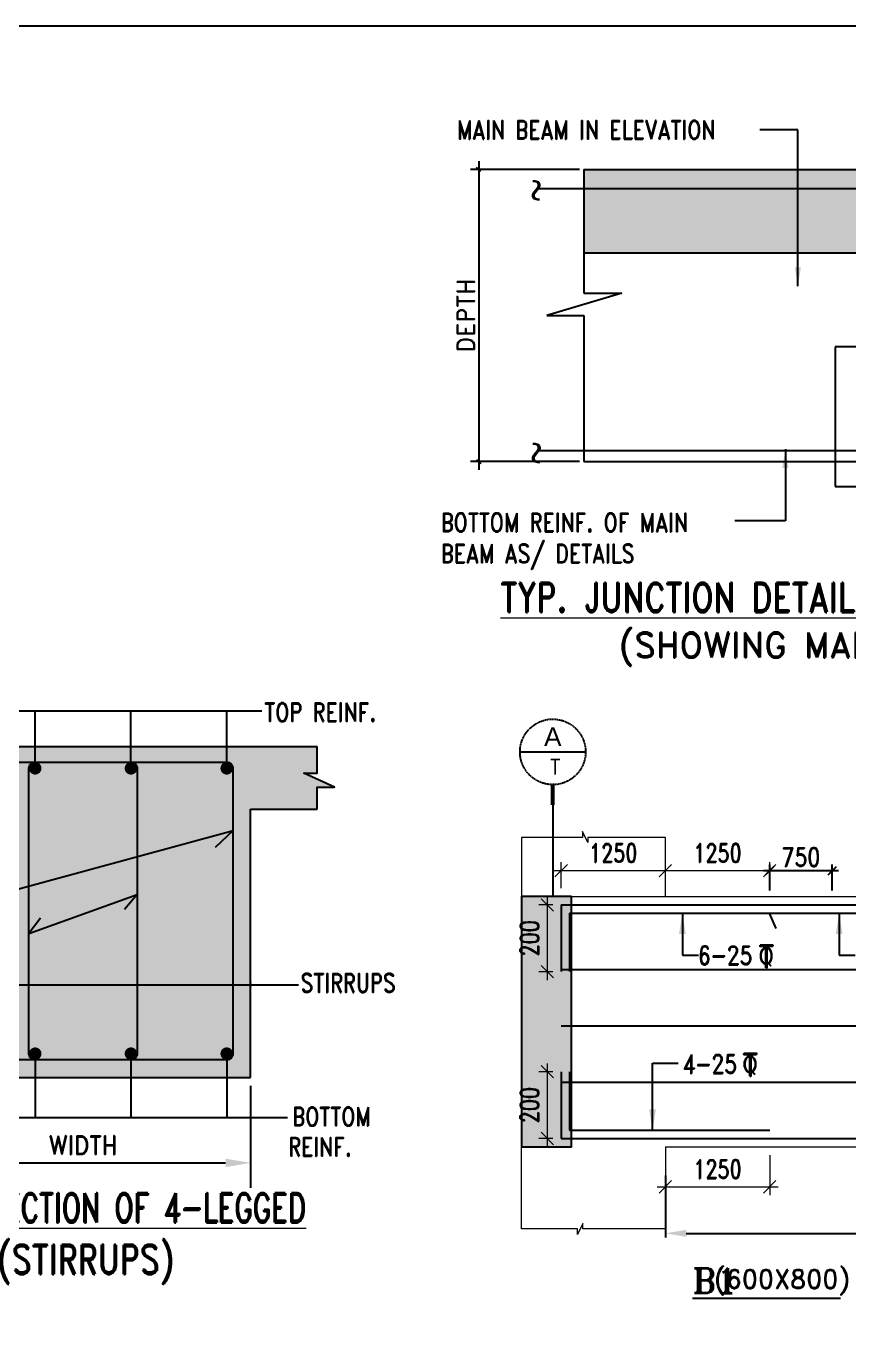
# Model space of a CAD drawing. Header units: millimetres. Extents: x 2061841 to 105821645, y -77612 to 48520811.
# Drawn here: x 2586286 to 2596150, y 43650 to 59297 of the extents above; entities that cross this region are included whole.
import ezdxf
from ezdxf.enums import TextEntityAlignment as Align

# ---------------------------------------------------------------- set-up
doc = ezdxf.new("R2010")
doc.units = ezdxf.units.MM
doc.header["$LTSCALE"] = 10
doc.header["$MEASUREMENT"] = 0
for name, pattern in [('AUDIT_I_161129175419-4', [0]), ('AUDIT_I_161129175419-5', [0]), ('BASEMENT COLUMN SETTING OUT-PART 2_R4$0$CENTER', [2, 1.25, -0.25, 0.25, -0.25]), ('CENTER', [2, 1.25, -0.25, 0.25, -0.25])]:
    doc.linetypes.add(name, pattern=pattern)
for name, color, linetype in [('A-Grid-Tower', 8, 'CENTER'), ('BASEMENT COLUMN SETTING OUT-PART 2_R4$0$A-GRID-MAIN', 2, 'BASEMENT COLUMN SETTING OUT-PART 2_R4$0$CENTER'), ('BEAM', 4, 'Continuous'), ('BEAM HATCH', 252, 'Continuous'), ('BORDER', 5, 'Continuous'), ('DIM', 8, 'Continuous'), ('DIM1', 3, 'Continuous'), ('HATCH', 33, 'Continuous'), ('LEADER', 3, 'Continuous'), ('REIN', 1, 'Continuous'), ('reinf', 1, 'Continuous'), ('SHEET', 7, 'Continuous'), ('VIN_BEAM', 4, 'Continuous')]:
    doc.layers.add(name, color=color, linetype=linetype)
for name, color, linetype, lineweight in [('GEN-LEDAR', 3, 'Continuous', 0), ('SHADE', 252, 'Continuous', 18), ('TEXT', 2, 'Continuous', 25), ('TEXT 3', 1, 'Continuous', 18), ('V-Beam1', 4, 'Continuous', 25), ('VIN_SLAB DIMENSION', 3, 'Continuous', 13)]:
    doc.layers.add(name, color=color, linetype=linetype, lineweight=lineweight)
doc.styles.add('200', font='romand.shx', dxfattribs={"width": 0.8, "height": 225})
doc.styles.add('BASEMENT COLUMN SETTING OUT-PART 2_R4$0$MAS-TXTL', font='arial.ttf', dxfattribs={"height": 200})
doc.styles.add('BASEMENT COLUMN SETTING OUT-PART 2_R4$0$MAS-TXTS', font='romans.shx', dxfattribs={"width": 0.8, "height": 180})
doc.styles.add('GRID', font='romand.shx')
doc.styles.add('MAH', font='romand.shx', dxfattribs={"height": 210})
doc.styles.add('PK', font='romand.shx', dxfattribs={"width": 0.7, "height": 225})
doc.styles.add('PRP 100', font='romand.shx', dxfattribs={"width": 0.75})
doc.styles.add('RD', font='romand.shx', dxfattribs={"width": 0.9, "height": 225})
doc.styles.add('ROMAND', font='romand', dxfattribs={"height": 200})
doc.styles.add('RT', font='romant.shx', dxfattribs={"height": 250})
doc.dimstyles.new('AR', dxfattribs={"dimtxt": 250, "dimasz": 300, "dimexe": 300, "dimexo": 100, "dimgap": 100, "dimtad": 1, "dimdec": 0, "dimdsep": 46, "dimtxsty": 'RD', "dimcen": 2.5, "dimdle": 100, "dimclrd": 3, "dimclre": 3, "dimclrt": 2, "dimadec": 0, "dimazin": 0, "dimtfac": 1, "dimtdec": 0, "dimtmove": 0, "dimatfit": 3, "dimfxl": 1, "dimtolj": 1, "dimtzin": 0, "dimarcsym": 0})
doc.dimstyles.new('dim', dxfattribs={"dimtxt": 225, "dimasz": 150, "dimexe": 100, "dimexo": 100, "dimgap": 100, "dimtad": 1, "dimdec": 0, "dimlfac": -1, "dimrnd": 5, "dimdsep": 46, "dimtxsty": 'PRP 100', "dimblk": 'OBLIQUE', "dimcen": 1.5, "dimdle": 100, "dimclrd": 3, "dimclre": 3, "dimclrt": 2, "dimadec": 0, "dimazin": 0, "dimtfac": 1, "dimtdec": 0, "dimtix": 1, "dimtmove": 0, "dimatfit": 3, "dimldrblk": 'OBLIQUE', "dimfxl": 200, "dimlwd": -1, "dimlwe": -1, "dimarcsym": 0})
doc.dimstyles.new('GR', dxfattribs={"dimtxt": 225, "dimasz": 100, "dimexe": 50, "dimexo": 50, "dimgap": 40, "dimtad": 1, "dimdec": 0, "dimzin": 0, "dimdsep": 46, "dimtxsty": 'RD', "dimblk1": 'OBLIQUE', "dimblk2": 'OBLIQUE', "dimsah": 1, "dimcen": 0, "dimdle": 100, "dimclrd": 3, "dimclre": 3, "dimclrt": 2, "dimadec": 0, "dimazin": 0, "dimtfac": 1, "dimtdec": 0, "dimtix": 1, "dimtmove": 0, "dimatfit": 3, "dimfxl": 1, "dimtolj": 1, "dimtzin": 0, "dimarcsym": 0})
doc.dimstyles.new('GR1', dxfattribs={"dimtxt": 225, "dimasz": 125, "dimexe": 125, "dimexo": 100, "dimgap": 50, "dimtad": 1, "dimdec": 0, "dimzin": 3, "dimdsep": 46, "dimtxsty": '200', "dimblk1": 'OBLIQUE', "dimblk2": 'OBLIQUE', "dimsah": 1, "dimcen": 0.0625, "dimdle": 125, "dimclrd": 3, "dimclre": 3, "dimclrt": 2, "dimadec": 0, "dimazin": 0, "dimtfac": 1, "dimtdec": 0, "dimtix": 1, "dimtmove": 0, "dimatfit": 3, "dimfxl": 1, "dimtolj": 1, "dimtzin": 0, "dimarcsym": 0})
doc.dimstyles.new('GR2', dxfattribs={"dimtxt": 225, "dimasz": 100, "dimexe": 75, "dimexo": 75, "dimgap": 50, "dimtad": 1, "dimdec": 0, "dimdsep": 46, "dimtxsty": '200', "dimblk1": 'OBLIQUE', "dimblk2": 'OBLIQUE', "dimsah": 1, "dimcen": 50, "dimdle": 75, "dimclrd": 3, "dimclre": 3, "dimclrt": 2, "dimadec": 0, "dimazin": 0, "dimtfac": 1, "dimtdec": 0, "dimtix": 1, "dimtmove": 0, "dimatfit": 3, "dimldrblk": 'OBLIQUE', "dimfxl": 1, "dimtolj": 1, "dimtzin": 0, "dimarcsym": 0})
doc.dimstyles.new('GRID', dxfattribs={"dimtxt": 300, "dimasz": 75, "dimexe": 50, "dimexo": 50, "dimgap": 60, "dimtad": 1, "dimdec": 0, "dimdsep": 46, "dimtxsty": 'GRID', "dimblk1": 'OBLIQUE', "dimblk2": 'OBLIQUE', "dimsah": 1, "dimcen": 2.5, "dimdle": 50, "dimclrd": 3, "dimclre": 3, "dimclrt": 2, "dimadec": 0, "dimazin": 0, "dimtfac": 1, "dimtdec": 0, "dimtmove": 0, "dimatfit": 3, "dimldrblk": 'OBLIQUE', "dimfxl": 1, "dimarcsym": 0})
doc.dimstyles.new('MA', dxfattribs={"dimtxt": 210, "dimasz": 50, "dimexe": 100, "dimexo": 50, "dimgap": 50, "dimtad": 1, "dimdec": 0, "dimzin": 0, "dimdsep": 46, "dimtxsty": 'MAH', "dimblk1": 'OBLIQUE', "dimblk2": 'OBLIQUE', "dimsah": 1, "dimcen": 0.09, "dimdle": 100, "dimclrd": 3, "dimclre": 3, "dimclrt": 2, "dimadec": 0, "dimazin": 0, "dimtfac": 1, "dimtdec": 0, "dimtix": 1, "dimtofl": 0, "dimtmove": 0, "dimatfit": 3, "dimldrblk": 'OBLIQUE', "dimfxl": 1, "dimtolj": 1, "dimtzin": 0, "dimarcsym": 0})

# ---------------------------------------------------------------- blocks, each defined once
blk = doc.blocks.new('*D2501')
at = {"layer": 'Defpoints', "color": 0, "linetype": 'Continuous', "ltscale": 20, "transparency": 16777216}
for p in [(2593950, 45562, 0), (2601280, 45424, 0), (2601280, 44820)]:
    blk.add_point(p, dxfattribs=at)
at = {"layer": 'DIM1', "color": 3, "linetype": 'Continuous', "lineweight": -2, "ltscale": 20, "transparency": 16777216}
for p, q in [((2593950, 45512), (2593950, 44770)), ((2601280, 45374), (2601280, 44770)), ((2594200, 44820), (2601030, 44820))]:
    blk.add_line(p, q, dxfattribs=at)
at = {"layer": 'DIM1', "color": 3, "linetype": 'Continuous', "ltscale": 20, "transparency": 16777216}
for points in [[(2594200, 44862), (2594200, 44778), (2593950, 44820)], [(2601030, 44862), (2601030, 44778), (2601280, 44820)]]:
    blk.add_solid(points, dxfattribs=at)
at = {"layer": 'DIM1', "color": 2, "linetype": 'Continuous', "ltscale": 20, "transparency": 16777216, "insert": (2597615, 44980), "char_height": 200, "attachment_point": 5, "style": 'GRID'}
blk.add_mtext('E10', dxfattribs=at)
blk = doc.blocks.new('_Oblique')
at = {"color": 0, "linetype": 'ByBlock', "lineweight": -2}
blk.add_line((-0.5, -0.5), (0.5, 0.5), dxfattribs=at)
blk = doc.blocks.new('*D2502')
at = {"layer": 'Defpoints', "color": 0, "transparency": 16777216}
for p in [(2595200, 49170), (2593950, 48858), (2595200, 48858)]:
    blk.add_point(p, dxfattribs=at)
at = {"layer": 'VIN_SLAB DIMENSION', "color": 3, "transparency": 16777216}
for p, q in [((2593850, 49170), (2595300, 49170)), ((2593950, 48958), (2593950, 49270)), ((2595200, 48958), (2595200, 49270))]:
    blk.add_line(p, q, dxfattribs=at)
at = {"layer": 'VIN_SLAB DIMENSION', "color": 3, "transparency": 16777216, "xscale": 150, "yscale": 150, "zscale": 150, "rotation": 180}
blk.add_blockref('_Oblique', (2593950, 49170), dxfattribs=at)
at = {"layer": 'VIN_SLAB DIMENSION', "color": 3, "transparency": 16777216, "xscale": 150, "yscale": 150, "zscale": 150}
blk.add_blockref('_Oblique', (2595200, 49170), dxfattribs=at)
at = {"layer": 'VIN_SLAB DIMENSION', "color": 2, "transparency": 16777216, "insert": (2594575, 49382), "char_height": 225, "attachment_point": 5, "style": 'PRP 100'}
blk.add_mtext('1250', dxfattribs=at)
blk = doc.blocks.new('OBLIQUE')
blk = doc.blocks.new('A$C33BE299A')
at = {"layer": 'SHEET', "color": 4, "style": 'ROMAND'}
for s, height, p in [('T', 170, (-16.2, 0)), ('Q', 125, (-14.4, 26.9))]:
    blk.add_text(s, height=height, dxfattribs=at).set_placement(p)
blk = doc.blocks.new('*D2417')
at = {"layer": 'Defpoints', "color": 0, "transparency": 16777216}
for p in [(2592699, 48758, 52), (2592534, 47958), (2592699, 47958, 51)]:
    blk.add_point(p, dxfattribs=at)
at = {"layer": 'VIN_SLAB DIMENSION', "color": 3, "transparency": 16777216}
for p, q in [((2592534, 48858), (2592534, 47858)), ((2592599, 48758), (2592434, 48758)), ((2592599, 47958), (2592434, 47958))]:
    blk.add_line(p, q, dxfattribs=at)
at = {"layer": 'VIN_SLAB DIMENSION', "color": 3, "transparency": 16777216, "xscale": 150, "yscale": 150, "zscale": 150}
for p, rotation in [((2592534, 48758), 90), ((2592534, 47958), 270)]:
    blk.add_blockref('_Oblique', p, dxfattribs=dict(at, rotation=rotation))
at = {"layer": 'VIN_SLAB DIMENSION', "color": 2, "transparency": 16777216, "insert": (2592321, 48358), "char_height": 225, "attachment_point": 5, "rotation": 90, "style": 'PRP 100'}
blk.add_mtext('200', dxfattribs=at)
blk = doc.blocks.new('*D2418')
at = {"layer": 'Defpoints', "color": 0, "transparency": 16777216}
for p in [(2592699, 46758, 52), (2592534, 45958), (2592699, 45958, 51)]:
    blk.add_point(p, dxfattribs=at)
at = {"layer": 'VIN_SLAB DIMENSION', "color": 3, "transparency": 16777216}
for p, q in [((2592534, 46858), (2592534, 45858)), ((2592599, 46758), (2592434, 46758)), ((2592599, 45958), (2592434, 45958))]:
    blk.add_line(p, q, dxfattribs=at)
at = {"layer": 'VIN_SLAB DIMENSION', "color": 3, "transparency": 16777216, "xscale": 150, "yscale": 150, "zscale": 150}
for p, rotation in [((2592534, 46758), 90), ((2592534, 45958), 270)]:
    blk.add_blockref('_Oblique', p, dxfattribs=dict(at, rotation=rotation))
at = {"layer": 'VIN_SLAB DIMENSION', "color": 2, "transparency": 16777216, "insert": (2592321, 46358), "char_height": 225, "attachment_point": 5, "rotation": 90, "style": 'PRP 100'}
blk.add_mtext('200', dxfattribs=at)
blk = doc.blocks.new('*D2421')
at = {"layer": 'BEAM', "color": 3, "lineweight": -2, "transparency": 16777216}
for p, q in [((2595125, 49170), (2596025, 49170)), ((2595200, 48933), (2595200, 49245)), ((2595950, 48933), (2595950, 49245))]:
    blk.add_line(p, q, dxfattribs=at)
at = {"layer": 'Defpoints', "color": 0, "transparency": 16777216}
for p in [(2595950, 49170), (2595200, 48858, 52), (2595950, 48858, 52)]:
    blk.add_point(p, dxfattribs=at)
at = {"layer": 'BEAM', "color": 3, "lineweight": -2, "transparency": 16777216, "xscale": 100, "yscale": 100, "zscale": 100, "rotation": 180}
blk.add_blockref('_Oblique', (2595200, 49170), dxfattribs=at)
at = {"layer": 'BEAM', "color": 3, "lineweight": -2, "transparency": 16777216, "xscale": 100, "yscale": 100, "zscale": 100}
blk.add_blockref('_Oblique', (2595950, 49170), dxfattribs=at)
at = {"layer": 'BEAM', "color": 2, "transparency": 16777216, "insert": (2595575, 49332), "char_height": 225, "attachment_point": 5, "style": '200'}
blk.add_mtext('\\A1;750', dxfattribs=at)
blk = doc.blocks.new('*D2424')
at = {"layer": 'Defpoints', "color": 0, "transparency": 16777216}
for p in [(2593950, 45858), (2595200, 45858), (2595200, 45377)]:
    blk.add_point(p, dxfattribs=at)
at = {"layer": 'VIN_SLAB DIMENSION', "color": 3, "transparency": 16777216}
for p, q in [((2593950, 45758), (2593950, 45277)), ((2595200, 45758), (2595200, 45277)), ((2593850, 45377), (2595300, 45377))]:
    blk.add_line(p, q, dxfattribs=at)
at = {"layer": 'VIN_SLAB DIMENSION', "color": 3, "transparency": 16777216, "xscale": 150, "yscale": 150, "zscale": 150, "rotation": 180}
blk.add_blockref('_Oblique', (2593950, 45377), dxfattribs=at)
at = {"layer": 'VIN_SLAB DIMENSION', "color": 3, "transparency": 16777216, "xscale": 150, "yscale": 150, "zscale": 150}
blk.add_blockref('_Oblique', (2595200, 45377), dxfattribs=at)
at = {"layer": 'VIN_SLAB DIMENSION', "color": 2, "transparency": 16777216, "insert": (2594575, 45590), "char_height": 225, "attachment_point": 5, "style": 'PRP 100'}
blk.add_mtext('1250', dxfattribs=at)
blk = doc.blocks.new('*D2385')
at = {"layer": 'Defpoints', "color": 0, "transparency": 16777216}
for p in [(2593950, 49170), (2592700, 48858), (2593950, 48858)]:
    blk.add_point(p, dxfattribs=at)
at = {"layer": 'VIN_SLAB DIMENSION', "color": 3, "transparency": 16777216}
for p, q in [((2592600, 49170), (2594050, 49170)), ((2592700, 48958), (2592700, 49270)), ((2593950, 48958), (2593950, 49270))]:
    blk.add_line(p, q, dxfattribs=at)
at = {"layer": 'VIN_SLAB DIMENSION', "color": 3, "transparency": 16777216, "xscale": 150, "yscale": 150, "zscale": 150, "rotation": 180}
blk.add_blockref('_Oblique', (2592700, 49170), dxfattribs=at)
at = {"layer": 'VIN_SLAB DIMENSION', "color": 3, "transparency": 16777216, "xscale": 150, "yscale": 150, "zscale": 150}
blk.add_blockref('_Oblique', (2593950, 49170), dxfattribs=at)
at = {"layer": 'VIN_SLAB DIMENSION', "color": 2, "transparency": 16777216, "insert": (2593325, 49382), "char_height": 225, "attachment_point": 5, "style": 'PRP 100'}
blk.add_mtext('1250', dxfattribs=at)
blk = doc.blocks.new('*D2319')
at = {"layer": 'Defpoints', "color": 0, "linetype": 'AUDIT_I_161129175419-4', "ltscale": 0.25, "transparency": 16777216}
for p in [(2584961, 46689), (2588977, 46689), (2588977, 45665)]:
    blk.add_point(p, dxfattribs=at)
at = {"layer": 'DIM', "color": 3, "lineweight": -2, "ltscale": 0.25, "transparency": 16777216}
for p, q in [((2584961, 46589), (2584961, 45365)), ((2588977, 46589), (2588977, 45365)), ((2585261, 45665), (2588677, 45665))]:
    blk.add_line(p, q, dxfattribs=at)
at = {"layer": 'DIM', "color": 3, "linetype": 'AUDIT_I_161129175419-4', "ltscale": 0.25, "transparency": 16777216}
for points in [[(2585261, 45715), (2585261, 45615), (2584961, 45665)], [(2588677, 45715), (2588677, 45615), (2588977, 45665)]]:
    blk.add_solid(points, dxfattribs=at)
at = {"layer": 'DIM', "color": 2, "linetype": 'AUDIT_I_161129175419-4', "ltscale": 0.25, "transparency": 16777216, "insert": (2586969, 45877), "char_height": 225, "attachment_point": 5, "style": 'RD'}
blk.add_mtext('\\A1;WIDTH', dxfattribs=at)
blk = doc.blocks.new('*D2259')
at = {"layer": 'Defpoints', "color": 0, "linetype": 'AUDIT_I_161129175419-5', "transparency": 16777216}
for p in [(2592972, 57577), (2591712, 54077), (2592972, 54077)]:
    blk.add_point(p, dxfattribs=at)
at = {"layer": 'DIM', "color": 3, "linetype": 'AUDIT_I_161129175419-5', "lineweight": -2, "transparency": 16777216}
for p, q in [((2591712, 57677), (2591712, 53977)), ((2592922, 57577), (2591612, 57577)), ((2592922, 54077), (2591612, 54077))]:
    blk.add_line(p, q, dxfattribs=at)
at = {"layer": 'DIM', "color": 3, "linetype": 'AUDIT_I_161129175419-5', "lineweight": -2, "transparency": 16777216, "xscale": 50, "yscale": 50, "zscale": 50}
for p, rotation in [((2591712, 57577), 90), ((2591712, 54077), 270)]:
    blk.add_blockref('_Oblique', p, dxfattribs=dict(at, rotation=rotation))
at = {"layer": 'DIM', "color": 2, "linetype": 'AUDIT_I_161129175419-5', "transparency": 16777216, "insert": (2591557, 55827), "char_height": 210, "attachment_point": 5, "rotation": 90, "style": 'MAH'}
blk.add_mtext('\\A1;DEPTH', dxfattribs=at)
blk = doc.blocks.new('BASEMENT COLUMN SETTING OUT-PART 2_R4$0$GRID TARGET1')
blk.add_wipeout([(393, -655), (392, -641), (392, -628), (390, -614), (389, -600), (387, -587), (384, -573), (381, -560), (377, -547), (373, -534), (369, -521), (364, -508), (359, -495), (353, -483), (347, -471), (340, -459), (333, -447), (325, -435), (318, -424), (309, -413), (301, -403), (292, -392), (282, -382), (273, -373), (263, -363), (252, -354), (242, -346), (231, -337), (220, -330), (208, -322), (196, -315), (184, -308), (172, -302), (160, -296), (147, -291), (134, -286), (121, -282), (108, -278), (95, -274), (82, -271), (68, -268), (55, -266), (41, -265), (27, -263), (14, -263), (0, -262), (-14, -263), (-27, -263), (-41, -265), (-55, -266), (-68, -268), (-82, -271), (-95, -274), (-108, -278), (-121, -282), (-134, -286), (-147, -291), (-160, -296), (-172, -302), (-184, -308), (-196, -315), (-208, -322), (-220, -330), (-231, -337), (-242, -346), (-252, -354), (-263, -363), (-273, -373), (-282, -382), (-292, -392), (-301, -403), (-309, -413), (-318, -424), (-325, -435), (-333, -447), (-340, -459), (-347, -471), (-353, -483), (-359, -495), (-364, -508), (-369, -521), (-373, -534), (-377, -547), (-381, -560), (-384, -573), (-387, -587), (-389, -600), (-390, -614), (-392, -628), (-392, -641), (-393, -655), (-392, -669), (-392, -682), (-390, -696), (-389, -710), (-387, -723), (-384, -737), (-381, -750), (-377, -763), (-373, -776), (-369, -789), (-364, -802), (-359, -815), (-353, -827), (-347, -839), (-340, -851), (-333, -863), (-325, -875), (-318, -886), (-309, -897), (-301, -907), (-292, -918), (-282, -928), (-273, -937), (-263, -947), (-252, -956), (-242, -964), (-231, -973), (-220, -981), (-208, -988), (-196, -995), (-184, -1002), (-172, -1008), (-160, -1014), (-147, -1019), (-134, -1024), (-121, -1028), (-108, -1032), (-95, -1036), (-82, -1039), (-68, -1042), (-55, -1044), (-41, -1046), (-27, -1047), (-14, -1047), (0, -1048), (14, -1047), (27, -1047), (41, -1046), (55, -1044), (68, -1042), (82, -1039), (95, -1036), (108, -1032), (121, -1028), (134, -1024), (147, -1019), (160, -1014), (172, -1008), (184, -1002), (196, -995), (208, -988), (220, -981), (231, -973), (242, -964), (252, -956), (263, -947), (273, -937), (282, -928), (292, -918), (301, -907), (309, -897), (318, -886), (325, -875), (333, -863), (340, -851), (347, -839), (353, -827), (359, -815), (364, -802), (369, -789), (373, -776), (377, -763), (381, -750), (384, -737), (387, -723), (389, -710), (390, -696), (392, -682), (392, -669)])
blk.add_line((-393, -655), (393, -655))
at = {"const_width": 48.8}
blk.add_lwpolyline([(0, -1048), (0, -1292)], dxfattribs=at)
blk.add_circle((0, -655), 393)
for tag, height, style, p in [('AS', 225, 'BASEMENT COLUMN SETTING OUT-PART 2_R4$0$MAS-TXTL', (0, -586)), ('REF', 180, 'BASEMENT COLUMN SETTING OUT-PART 2_R4$0$MAS-TXTS', (29, -925))]:
    blk.add_attdef(tag, text='', height=height, dxfattribs=dict(style=style)).set_placement(p, align=Align.CENTER)

msp = doc.modelspace()

# ---------------------------------------------------------------- hatches: boundary and pattern name
at = {"layer": 'BEAM HATCH', "linetype": 'AUDIT_I_161129175419-5'}
h = msp.add_hatch(color=252, dxfattribs=at)
edge = h.paths.add_edge_path()
edge.add_line((2599625, 56576.6), (2604580.4, 56576.6))
edge.add_line((2604580.4, 56576.6), (2604580.4, 57576.6))
edge.add_line((2604580.4, 57576.6), (2598141.5, 57576.6))
edge.add_ellipse((2597620.3, 57480), major_axis=(-645.6, 793.7), ratio=0.4694482, start_angle=62.57001, end_angle=255.62807, ccw=False)
edge.add_line((2596992.2, 57576.6), (2592971.6, 57576.6))
edge.add_line((2592971.6, 57576.6), (2592971.6, 56576.6))
edge.add_line((2592971.6, 56576.6), (2597364.4, 56576.6))
edge.add_line((2597364.4, 56576.6), (2597364.4, 54076.6))
edge.add_line((2597364.4, 54076.6), (2599625, 54076.6))
edge.add_line((2599625, 54076.6), (2599625, 56576.6))
edge = h.paths.add_edge_path(flags=17)
edge.add_ellipse((2597620.3, 57480), major_axis=(-645.6, 793.7), ratio=0.4694482, start_angle=62.57001, end_angle=255.62807)
edge.add_line((2598141.5, 57576.6), (2596992.2, 57576.6))
at = {"layer": 'BEAM HATCH'}
msp.add_hatch(color=252, dxfattribs=at).paths.add_polyline_path([(2592825.2, 48858.3), (2592224.9, 48858.3), (2592224.9, 45858.3), (2592825.2, 45858.3)])
at = {"layer": 'SHADE', "linetype": 'Continuous'}
h = msp.add_hatch(color=256, dxfattribs=at)
h.dxf.hatch_style = 1
h.paths.add_polyline_path([(2589775.1, 50656.7), (2584176.6, 50656.7), (2584176.6, 50340.2), (2584337.6, 50340.2), (2583969.8, 50169.7), (2584176.6, 50169.7), (2584176.6, 49906.7), (2584960.6, 49906.7), (2584960.6, 46688.6), (2588977.1, 46688.6), (2588977.1, 49906.7), (2589775.1, 49906.7), (2589775.1, 50169.7), (2589981.9, 50169.7), (2589614.1, 50340.2), (2589775.1, 50340.2), (2589775.1, 50656.7)])

# ---------------------------------------------------------------- linework, layer by layer
at = {"layer": 'A-Grid-Tower', "color": 6}
msp.add_line((2592599.9, 49957.1, 51.6), (2592599.9, 48858.3, 49.8), dxfattribs=at)
at = {"layer": 'BEAM', "linetype": 'AUDIT_I_161129175419-5', "ltscale": 800}
for p, q in [((2592971.6, 57576.6), (2604580.4, 57576.6)), ((2592971.6, 57576.6), (2592971.6, 56096.5)), ((2592971.6, 56576.6), (2597364.4, 56576.6)), ((2593427.6, 56096.5), (2592528.2, 55825.5)), ((2592971.6, 56096.5), (2593427.6, 56096.5)), ((2592528.2, 55825.5), (2592971.6, 55825.5)), ((2592971.6, 55825.5), (2592971.6, 54076.6)), ((2592971.6, 54076.6), (2604580.4, 54076.6)), ((2584176.6, 50656.7), (2589775.1, 50656.7)), ((2588977.1, 46688.6), (2588977.1, 49906.7)), ((2588977.1, 49906.7), (2589775.1, 49906.7))]:
    msp.add_line(p, q, dxfattribs=at)
at = {"layer": 'BEAM', "lineweight": 13}
for p, q in [((2592955.1, 49639, 0), (2592955.1, 49568.4, 0)), ((2593018.2, 49507.4, 0), (2592955.1, 49639, 0)), ((2592224.9, 49568.4, 0), (2592224.9, 48858.3, 0)), ((2592955.1, 49568.4, 0), (2592224.9, 49568.4, 51.6)), ((2593018.2, 49568.4, 0), (2593018.2, 49507.4, 0)), ((2593949.9, 49568.4, 226.7), (2593018.2, 49568.4, 0)), ((2593949.9, 48858.3, 51.6), (2593949.9, 49568.4, 51.6)), ((2592224.9, 48858.3, 51.6), (2592224.9, 45858.3, 51.6)), ((2592224.9, 48858.3, 51.6), (2603079.9, 48858.3, 0)), ((2592224.9, 44875.4, 0), (2592224.9, 45858.3, 0)), ((2593949.9, 45858.3, 51.6), (2601279.9, 45858.3, 0)), ((2593949.9, 45858.3, 51.6), (2593949.9, 44875.4, 51.6)), ((2592959.3, 44936.3, 0), (2592896.2, 44804.8, 0)), ((2592959.3, 44875.4, 0), (2592959.3, 44936.3, 0)), ((2592896.2, 44875.4, 0), (2592224.9, 44875.4, 51.6)), ((2592896.2, 44804.8, 0), (2592896.2, 44875.4, 0)), ((2593949.9, 44875.4, 226.7), (2592959.3, 44875.4, 0))]:
    msp.add_line(p, q, dxfattribs=at)
at = {"layer": 'BEAM', "linetype": 'AUDIT_I_161129175419-5', "ltscale": 50}
msp.add_lwpolyline([(2589775.1, 49906.7), (2589775.1, 50169.7), (2589981.9, 50169.7), (2589614.1, 50340.2), (2589775.1, 50340.2), (2589775.1, 50656.7)], dxfattribs=at)
at = {"layer": 'BORDER'}
msp.add_lwpolyline([(2540503.5, -702.5), (2630503.5, -702.5), (2630503.5, 59297.5), (2540503.5, 59297.5)], close=True, dxfattribs=at)
at = {"layer": 'Defpoints', "color": 0, "linetype": 'AUDIT_I_161129175419-4'}
for p in [(2593203.1, 54076.6, 31.9), (2588977.1, 46688.6)]:
    msp.add_point(p, dxfattribs=at)
at = {"layer": 'HATCH', "color": 3, "linetype": 'AUDIT_I_161129175419-5', "ltscale": 800}
for p, q in [((2596894.5, 55450.9), (2595986.9, 55450.9)), ((2595986.9, 55450.9), (2595986.9, 53777.7)), ((2595986.9, 53777.7), (2600534.6, 53777.7)), ((2585247, 51086.6), (2589112.3, 51086.6)), ((2586394.9, 50396.7), (2586394.9, 51086.6)), ((2587542.8, 50396.7), (2587542.8, 51086.6)), ((2588690.7, 50396.7), (2588690.7, 51086.6)), ((2586394.9, 46974.7), (2586394.9, 46209.1)), ((2587542.8, 46974.7), (2587542.8, 46209.1)), ((2588690.7, 46974.7), (2588690.7, 46209.1)), ((2585247, 46209.1), (2589420.7, 46209.1))]:
    msp.add_line(p, q, dxfattribs=at)
at = {"layer": 'HATCH', "color": 3, "linetype": 'AUDIT_I_161129175419-5', "ltscale": 50}
for points in [[(2585402.9, 48876.6), (2585196.9, 48680.7), (2588767, 49651.5), (2588551.9, 49448.5)], [(2586458, 48601.3), (2586319.9, 48416.3), (2587617.8, 48882.8), (2587465.3, 48703.2)]]:
    msp.add_lwpolyline(points, dxfattribs=at)
at = {"layer": 'REIN'}
for p, q in [((2592699.3, 48758.3, 51.6), (2596115.5, 48758.3, 51.6)), ((2592699.3, 48758.3, 51.6), (2592699.3, 47958.3, 51.2)), ((2596115.5, 48758.3, 51.6), (2602529, 48758.3, 51.6)), ((2592799.3, 48658.3, 51.5), (2592799.3, 47958.3, 51.2)), ((2592799.3, 48658.3, 51.6), (2595941.1, 48658.3, 51.6)), ((2595194.2, 48658.3, 51.6), (2595274.5, 48476.4, 51.6)), ((2595941.1, 48658.3, 51.6), (2602429, 48658.3, 51.5)), ((2592699.3, 47983.3, 51.2), (2602529, 47983.3, 51.2)), ((2592699.2, 47308.3, 50.9), (2602529, 47308.3, 50.9)), ((2592699.2, 46633.3, 50.6), (2602529, 46633.3, 50.6)), ((2592699.3, 46758.3, 50.6), (2592699.3, 45958.3, 50.2)), ((2592799.3, 46758.3, 50.6), (2592799.3, 46058.3, 50.3)), ((2592799.3, 46058.3, 50.2), (2595199.9, 46058.3, 50.2)), ((2592699.3, 45958.3, 50.2), (2602529, 45958.3, 50.2))]:
    msp.add_line(p, q, dxfattribs=at)
at = {"layer": 'reinf', "linetype": 'AUDIT_I_161129175419-5', "ltscale": 800}
for p, q in [((2592420.8, 57350.4), (2605126.6, 57350.4)), ((2592418.7, 54208.9), (2605119.4, 54208.9))]:
    msp.add_line(p, q, dxfattribs=at)
at = {"layer": 'reinf', "linetype": 'AUDIT_I_161129175419-5', "ltscale": 50}
for points in [[(2585247, 50471.7), (2588690.7, 50471.7, -0.4142136), (2588765.7, 50396.7), (2588765.7, 46974.7, -0.4142136), (2588690.7, 46899.7), (2585247, 46899.7, -0.4142136), (2585172, 46974.7), (2585172, 50396.7, -0.4142136)], [(2586394.9, 50471.7), (2587542.8, 50471.7, -0.4142136), (2587617.8, 50396.7), (2587617.8, 46974.7, -0.4142136), (2587542.8, 46899.7), (2586394.9, 46899.7, -0.4142136), (2586319.9, 46974.7), (2586319.9, 50396.7, -0.4142136)]]:
    msp.add_lwpolyline(points, format="xyb", close=True, dxfattribs=at)
at = {"layer": 'reinf', "color": 3, "linetype": 'AUDIT_I_161129175419-5', "const_width": 75}
for points in [[(2586432.4, 50396.7, 1), (2586357.4, 50396.7, 1)], [(2587580.3, 50396.7, 1), (2587505.3, 50396.7, 1)], [(2588653.2, 50396.7, -1), (2588728.2, 50396.7, -1)], [(2586432.4, 46974.7, -1), (2586357.4, 46974.7, -1)], [(2587580.3, 46974.7, -1), (2587505.3, 46974.7, -1)], [(2588653.2, 46974.7, 1), (2588728.2, 46974.7, 1)]]:
    msp.add_lwpolyline(points, format="xyb", close=True, dxfattribs=at)
at = {"layer": 'V-Beam1', "linetype": 'Continuous', "ltscale": 800}
msp.add_line((2584960.6, 46688.6), (2588977.1, 46688.6), dxfattribs=at)
at = {"layer": 'VIN_BEAM', "elevation": 51.6}
msp.add_lwpolyline([(2592825.2, 48858.3), (2592224.9, 48858.3), (2592224.9, 45858.3), (2592825.2, 45858.3)], close=True, dxfattribs=at)

# ---------------------------------------------------------------- block references
at = {"layer": 'TEXT', "color": 1, "xscale": 1.600000001490116, "yscale": 1.600000001490116, "zscale": 1.600000001490116}
for p in [(2595087.4, 48004.7, 243709.9), (2594893.3, 46704.9, 243708.5)]:
    msp.add_blockref('A$C33BE299A', p, dxfattribs=at)

# ---------------------------------------------------------------- texts
at = {"layer": 'TEXT', "color": 2, "linetype": 'AUDIT_I_161129175419-5', "style": 'RD', "width": 0.8}
for s, p in [('MAIN BEAM IN ELEVATION', (2591449.3, 57940.8, 31.9)), ('BOTTOM REINF. OF MAIN', (2591257.9, 53232.8, 31.9)), ('BEAM AS/ DETAILS', (2591257.9, 52859.6, 31.9)), ('TOP REINF.', (2589141.5, 50956.5)), ('STIRRUPS', (2589575.3, 47710.3)), ('BOTTOM ', (2589476.8, 46108.6)), (' REINF.', (2589304.2, 45745.6))]:
    msp.add_text(s, height=225, dxfattribs=at).set_placement(p)
at = {"layer": 'TEXT', "color": 1, "linetype": 'AUDIT_I_161129175419-5', "style": 'RT'}
for p in [(2592524.7, 57180.3, 31.9), (2592525.3, 54029.5, 31.9)]:
    msp.add_text('~', height=288, rotation=90, dxfattribs=at).set_placement(p)
at = {"layer": 'TEXT', "color": 2, "style": 'PK', "width": 0.8}
for s, p in [('6-25', (2594338.2, 48040.7, 51.6)), ('4-25', (2594154.4, 46738.3, 50))]:
    msp.add_text(s, height=225, dxfattribs=at).set_placement(p)
at = {"layer": 'TEXT', "color": 1, "style": 'RT'}
msp.add_text('%%UB1      ', height=300, dxfattribs=at).set_placement((2595162, 44253.2, 51.6), align=Align.MIDDLE_CENTER)
at = {"layer": 'TEXT', "color": 2, "style": 'RD'}
msp.add_text('(600X800)', height=225, dxfattribs=at).set_placement((2594538.4, 44159.1, 51.6))
at = {"layer": 'TEXT 3', "linetype": 'AUDIT_I_161129175419-5', "ltscale": 30, "style": 'RD'}
for s, width, p in [('%%uTYP. JUNCTION DETAILS OF MAIN & SECONDARY BEAM', 0.8, (2591971.6, 52270.8, 31.9)), ('%%UTYPICAL SECTION OF 4-LEGGED', 0.7, (2584352, 44951.5)), ('(STIRRUPS)', 0.8, (2585946.2, 44332.5))]:
    msp.add_text(s, height=350, dxfattribs=dict(at, width=width)).set_placement(p)
msp.add_text('(SHOWING MAIN BEAM IN ELEVATION)', height=300, dxfattribs=at).set_placement((2593398.6, 51724, 31.9))

# ---------------------------------------------------------------- dimensions: what is measured, and where the dimension line sits
at = {"layer": 'BEAM'}
dim = msp.add_linear_dim(base=(2595949.9, 49170), p1=(2595199.9, 48858.3, 51.6), p2=(2595949.9, 48858.3, 51.6), dimstyle='GR2', override={"dimldrblk": 'OBLIQUE'}, dxfattribs=at)
dim.commit()
dim.dimension.update_dxf_attribs({"geometry": '*D2421', "text_midpoint": (2595574.9, 49332.5)})
at = {"layer": 'DIM', "linetype": 'AUDIT_I_161129175419-5'}
dim = msp.add_linear_dim(base=(2591712.1, 54076.6, 31.9), p1=(2592971.6, 57576.6, 31.9), p2=(2592971.6, 54076.6, 31.9), angle=90, text='DEPTH', dimstyle='MA', dxfattribs=at)
dim.commit()
dim.dimension.update_dxf_attribs({"geometry": '*D2259', "text_midpoint": (2591557.1, 55826.6, 31.9)})
at = {"layer": 'DIM', "linetype": 'AUDIT_I_161129175419-4', "ltscale": 0.25}
dim = msp.add_linear_dim(base=(2588977.1, 45664.7), p1=(2584960.6, 46688.6), p2=(2588977.1, 46688.6), text='WIDTH', dimstyle='AR', override={"dimfxl": 1.25, "dimarcsym": 1}, dxfattribs=at)
dim.commit()
dim.dimension.update_dxf_attribs({"geometry": '*D2319', "text_midpoint": (2586968.8, 45877.2)})
at = {"layer": 'DIM1', "linetype": 'Continuous', "ltscale": 20}
dim = msp.add_linear_dim(base=(2601279.9, 44820, 51.6), p1=(2593949.9, 45562.5, 51.6), p2=(2601279.9, 45423.8, 51.6), text='E10', dimstyle='GRID', override={"dimtxt": 200, "dimasz": 250, "dimsah": 0, "dimtmove": 1}, dxfattribs=at)
dim.commit()
dim.dimension.update_dxf_attribs({"geometry": '*D2501', "text_midpoint": (2597614.9, 44980, 51.6)})
at = {"layer": 'VIN_SLAB DIMENSION'}
for base, p1, p2, picture, middle in [((2593949.9, 49170, 51.6), (2592699.9, 48858.3, 51.6), (2593949.9, 48858.3, 51.6), '*D2385', (2593324.9, 49382.5, 51.6)), ((2595199.9, 49170, 51.6), (2593949.9, 48858.3, 51.6), (2595199.9, 48858.3, 51.6), '*D2502', (2594574.9, 49382.5, 51.6)), ((2595199.9, 45377.4, 51.6), (2593949.9, 45858.3, 51.6), (2595199.9, 45858.3, 51.6), '*D2424', (2594574.9, 45589.9, 51.6))]:
    dim = msp.add_linear_dim(base=base, p1=p1, p2=p2, dimstyle='dim', dxfattribs=at)
    dim.commit()
    dim.dimension.update_dxf_attribs({"geometry": picture, "text_midpoint": middle})
for base, p1, p2, picture, middle in [((2592533.6, 47958.3), (2592699.3, 48758.3, 51.6), (2592699.3, 47958.3, 51.2), '*D2417', (2592321.1, 48358.3)), ((2592533.6, 45958.3, -1), (2592699.3, 46758.3, 50.6), (2592699.3, 45958.3, 50.2), '*D2418', (2592321.1, 46358.3, -1))]:
    dim = msp.add_linear_dim(base=base, p1=p1, p2=p2, angle=90, text='200', dimstyle='dim', dxfattribs=at)
    dim.commit()
    dim.dimension.update_dxf_attribs({"geometry": picture, "text_midpoint": middle})

# ---------------------------------------------------------------- leaders
at = {"layer": 'GEN-LEDAR', "linetype": 'AUDIT_I_161129175419-5'}
for points in [[(2595538.1, 56180.3, 31.9), (2595538.1, 58054.2, 31.9), (2595082.6, 58054.2, 31.9)], [(2595388.5, 54223.7, 31.9), (2595388.5, 53366.4, 31.9), (2594781.4, 53366.4, 31.9)], [(2585196.9, 47800.8), (2589518, 47800.8)], [(2586447.4, 47800.8), (2589401.9, 47800.8)], [(2587716.2, 47800.8), (2589525.9, 47800.8)], [(2588767, 47800.8), (2589552.8, 47800.8)]]:
    msp.add_leader(points, dimstyle='GR1', override={"dimasz": 225}, dxfattribs=at)
at = {"layer": 'LEADER', "color": 3}
for points in [[(2594153.5, 48658.3, 51.6), (2594153.5, 48155.5, 51.6), (2594345.4, 48155.5, 51.6)], [(2596032.9, 48658.3, 51.6), (2596032.9, 48155.5, 51.6), (2596224.9, 48155.5, 51.6)], [(2593795.4, 46058, 50.2), (2593795.4, 46860.9, 50.2), (2594102.8, 46860.9, 50.2)]]:
    msp.add_leader(points, dimstyle='GR', override={"dimasz": 250}, dxfattribs=at)

# ---------------------------------------------------------------- next in the draw order: block references
at = {"layer": 'BASEMENT COLUMN SETTING OUT-PART 2_R4$0$A-GRID-MAIN', "color": 240, "true_color": 0xed1f24}
msp.add_blockref('BASEMENT COLUMN SETTING OUT-PART 2_R4$0$GRID TARGET1', (2592599.9, 51248.9, 51.6), dxfattribs=at).add_auto_attribs({'REF': 'T', 'AS': 'A'})

doc.saveas('drawing.dxf')
